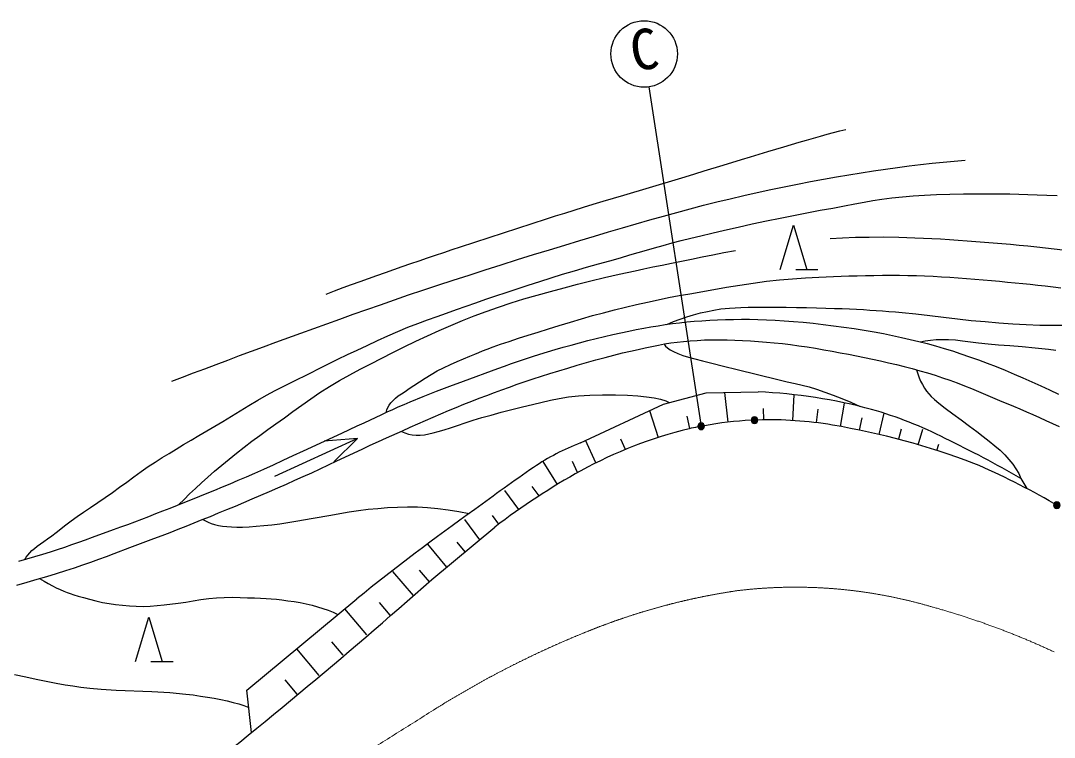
# Model space of a CAD drawing. Units: millimetres, scale not verified. Extents: x 40000 to 680000, y 20000 to 380000.
# Drawn here: x 209366 to 256016, y 297241 to 329573 of the extents above; entities that cross this region are included whole.
import ezdxf
from ezdxf.enums import TextEntityAlignment as Align

# ---------------------------------------------------------------- set-up
doc = ezdxf.new("R2010")
doc.units = ezdxf.units.MM
doc.header["$LTSCALE"] = 1000
doc.linetypes.add('CHAIN', pattern=[18.5, 12, -1.5, 3.5, -1.5])
for name, color, linetype, lineweight in [('M-BGD', 7, 'Continuous', 25), ('M-BMK', 2, 'CHAIN', 13), ('M-STR-STRC', 7, 'Continuous', 25)]:
    doc.layers.add(name, color=color, linetype=linetype, lineweight=lineweight)
doc.styles.add('ＭＳ ゴシック', font='')
doc.styles.get('ＭＳ ゴシック').set_extended_font_data('MS Gothic')

msp = doc.modelspace()

# ---------------------------------------------------------------- hatches: boundary and pattern name
at = {"layer": 'M-BGD'}
for points in [[(242632, 311551, 0.99999), (242332, 311551, 0.41422), (242482, 311401, 0.41422)], [(240223, 311274, 0.41422), (240073, 311424, 0.41422), (239923, 311274, 0.41422), (240073, 311124, 0.41422)], [(256279, 307717, 0.99999), (255979, 307717, 1)]]:
    msp.add_hatch(color=256, dxfattribs=at).paths.add_polyline_path(points)

# ---------------------------------------------------------------- linework, layer by layer
for p, q in [((244349, 318344), (245349, 318344)), ((238382, 312278), (240300, 312777)), ((240300, 312777), (242655, 312824)), ((241135, 312794), (241287, 311457)), ((244265, 312700), (244196, 311536)), ((234628, 310520), (238382, 312278)), ((246359, 311268), (246548, 312313)), ((237532, 311880), (237531, 311882)), ((237750, 311983), (238140, 310770)), ((237766, 311990), (237765, 311991)), ((239572, 311172), (239444, 311735)), ((242901, 311563), (242898, 312071)), ((245336, 312047), (245261, 311438)), ((247321, 311660), (247207, 311105)), ((248315, 311867), (248091, 310910)), ((224564, 310724), (220822, 309009)), ((224564, 310724), (223069, 310603)), ((224564, 310724), (223497, 309670)), ((236664, 310230), (236453, 310697)), ((249099, 311151), (248978, 310690)), ((249871, 310442), (250084, 311137)), ((235325, 309623), (234863, 310641)), ((250717, 310183), (250805, 310469)), ((232936, 309689), (233572, 308643)), ((234496, 309184), (234271, 309679)), ((254508, 308925), (254776, 308464)), ((231849, 307518), (231212, 308371)), ((232759, 308132), (232444, 308554)), ((230083, 306158), (229404, 307067)), ((230947, 306864), (230662, 307246)), ((227918, 304357), (230763, 306724)), ((229050, 306044), (229417, 305604)), ((227722, 305959), (228590, 304916)), ((227089, 303635), (226162, 304728)), ((227350, 304781), (227809, 304261)), ((219568, 299361), (224535, 303489)), ((226042, 302747), (225558, 303317)), ((224994, 301858), (223993, 303039)), ((223918, 300946), (223402, 301555)), ((222842, 300033), (221823, 301235)), ((215245, 300661), (216245, 300661)), ((221850, 299192), (221309, 299830)), ((219786, 297460), (219568, 299361))]:
    msp.add_line(p, q, dxfattribs=at)
for points in [[(223146, 317241), (223533, 317386), (223918, 317528), (224302, 317669), (224685, 317808), (225066, 317945), (225447, 318082), (225828, 318216), (226208, 318350), (226588, 318482), (226967, 318614), (227346, 318744), (227721, 318871), (228095, 318996), (228469, 319120), (228842, 319243), (229216, 319365), (233104, 320630), (233509, 320761), (233921, 320891), (234339, 321023), (234765, 321156), (235203, 321291), (235654, 321428), (236115, 321566), (236582, 321705), (238909, 322396), (239351, 322529), (239785, 322660), (240217, 322793), (241072, 323056), (241903, 323312), (242307, 323436), (242701, 323556), (243083, 323671), (243452, 323781), (243811, 323887), (244160, 323989), (244500, 324088), (244831, 324183), (245152, 324274), (245464, 324362), (245765, 324446), (246055, 324525), (246334, 324600), (246603, 324670)], [(216182, 313304), (216673, 313492), (217172, 313681), (217678, 313873), (218193, 314067), (218714, 314263), (219244, 314460), (219782, 314660), (220328, 314861), (220883, 315064), (222016, 315476), (223177, 315897), (223770, 316111), (224371, 316326), (224981, 316542), (225600, 316760), (226230, 316978), (226871, 317197), (227523, 317417), (228194, 317639), (228889, 317867), (229602, 318097), (230327, 318330), (231058, 318562), (231789, 318792), (232515, 319018), (233230, 319238), (233929, 319452), (234605, 319656), (235260, 319852), (235902, 320044), (236531, 320230), (237151, 320412), (237763, 320588), (238370, 320760), (238973, 320926), (239575, 321088), (240177, 321244), (240782, 321395), (241390, 321541), (242000, 321682), (242610, 321818), (243217, 321950), (243822, 322076), (244422, 322196), (245016, 322312), (245602, 322421), (246179, 322524), (246745, 322621), (247302, 322713), (247853, 322798), (248396, 322878), (248933, 322953), (249462, 323021), (249983, 323084), (250497, 323141), (251002, 323192), (251498, 323237), (251985, 323277)], [(209561, 305270), (209619, 305367), (209691, 305464), (209776, 305562), (209875, 305663), (209989, 305766), (210116, 305869), (210257, 305971), (210411, 306078), (210581, 306194), (210765, 306328), (210963, 306479), (211401, 306821), (211645, 307008), (211909, 307201), (212198, 307404), (212513, 307617), (212842, 307838), (213175, 308063), (213503, 308289), (213826, 308520), (214151, 308758), (214477, 308997), (214802, 309231), (215125, 309454), (215443, 309662), (215756, 309860), (216070, 310053), (216389, 310246), (216719, 310445), (217060, 310649), (217407, 310853), (218124, 311273), (218494, 311492), (218875, 311723), (219268, 311965), (219666, 312210), (220066, 312450), (220462, 312677), (220852, 312888), (221239, 313088), (221627, 313282), (222424, 313675), (222837, 313881), (223258, 314089), (223686, 314298), (224119, 314507), (224559, 314715), (225008, 314925), (225468, 315137), (225932, 315348), (226393, 315551), (226846, 315741), (227289, 315915), (227724, 316077), (228156, 316232), (228590, 316384), (229030, 316538), (229471, 316694), (229912, 316848), (230357, 317002), (230812, 317157), (231283, 317314), (231772, 317476), (232276, 317642), (232790, 317808), (233309, 317972), (233826, 318132), (234356, 318290), (234900, 318446), (235441, 318599), (235960, 318745), (236440, 318881), (236863, 319004), (237604, 319223), (237969, 319328), (238360, 319435), (238768, 319544), (239179, 319651), (239606, 319759), (240063, 319871), (240564, 319990), (241126, 320120), (241740, 320259), (242381, 320401), (243023, 320540), (243642, 320669), (244246, 320790), (244853, 320907), (245448, 321018), (246017, 321121), (246546, 321217), (247014, 321304), (247432, 321384), (247829, 321456), (248236, 321521), (248681, 321577), (249158, 321626), (249648, 321666), (250160, 321699), (250705, 321725), (251294, 321744), (251919, 321758), (252573, 321767), (253268, 321768), (254013, 321759), (254819, 321737), (255245, 321720), (255684, 321702), (256137, 321680)], [(243649, 318344), (244249, 320344), (244849, 318344)], [(245898, 319741), (246449, 319777), (247038, 319801), (247662, 319813), (248318, 319814), (249002, 319804), (249357, 319794), (249725, 319781), (250104, 319765), (250491, 319745), (250884, 319724), (251281, 319699), (251680, 319673), (252080, 319645), (252477, 319616), (252870, 319585), (253260, 319553), (253650, 319520), (254042, 319484), (254433, 319447), (254826, 319408), (255219, 319367), (255613, 319324), (256009, 319278), (256405, 319230)], [(216505, 307741), (216738, 307978), (216987, 308221), (217250, 308470), (217526, 308723), (217815, 308980), (218120, 309243), (218440, 309513), (218773, 309787), (219113, 310061), (219458, 310332), (219805, 310598), (220158, 310861), (220519, 311125), (220888, 311391), (221267, 311662), (221655, 311942), (222050, 312229), (222455, 312517), (222873, 312802), (223305, 313076), (223753, 313340), (224215, 313595), (224689, 313846), (225173, 314095), (225665, 314345), (226167, 314599), (226680, 314854), (227201, 315108), (227727, 315355), (228254, 315593), (228778, 315820), (229303, 316039), (229832, 316251), (230372, 316456), (230926, 316653), (231496, 316842), (232078, 317021), (232672, 317194), (233276, 317362), (233889, 317526), (234495, 317684), (235094, 317833), (235711, 317979), (236372, 318130), (237102, 318291), (237494, 318375), (237898, 318461), (238315, 318549), (238744, 318638), (239187, 318728), (239643, 318820), (240115, 318915), (240602, 319011), (241105, 319110), (241625, 319211)], [(225861, 311898), (225892, 312011), (225938, 312120), (226000, 312226), (226079, 312333), (226174, 312439), (226285, 312542), (226410, 312641), (226553, 312741), (226716, 312850), (226902, 312973), (227117, 313118), (227358, 313279), (227618, 313448), (227889, 313615), (228164, 313770), (228452, 313916), (228758, 314058), (229068, 314194), (229637, 314436), (229858, 314531), (230040, 314609), (230216, 314681), (230420, 314759), (230687, 314855), (231024, 314972), (231411, 315103), (231832, 315242), (232275, 315385), (232725, 315527), (233189, 315673), (233676, 315824), (234177, 315976), (234681, 316125), (235180, 316266), (235675, 316399), (236171, 316527), (236667, 316650), (237162, 316768), (237655, 316879), (238136, 316982), (238607, 317077), (239080, 317167), (239569, 317256), (240642, 317445), (241225, 317546), (241824, 317646), (242429, 317737), (243030, 317815), (243617, 317877), (244196, 317929), (244783, 317971), (245395, 318005), (246045, 318033), (246390, 318046), (246747, 318058), (247115, 318068), (247490, 318077), (247871, 318084), (248256, 318088), (248642, 318090), (249028, 318089), (249411, 318084), (249789, 318075), (250164, 318062), (250542, 318044), (250921, 318023), (251300, 317999), (251679, 317972), (252057, 317943), (252432, 317912), (252806, 317880), (253176, 317848), (253542, 317815), (253900, 317782), (254248, 317749), (254590, 317714), (254929, 317679), (255267, 317642), (255608, 317603), (255956, 317561), (256312, 317517)], [(238525, 315870), (238834, 315994), (239131, 316108), (239427, 316211), (239731, 316304), (240053, 316386), (240360, 316458), (240644, 316519), (240958, 316570), (241350, 316609), (241872, 316636), (242203, 316644), (242582, 316648), (242999, 316649), (243444, 316647), (243906, 316642), (244374, 316635), (244837, 316626), (245286, 316616), (245708, 316605), (246094, 316594), (246446, 316582), (246779, 316569), (247094, 316554), (247397, 316538), (247691, 316520), (247979, 316501), (248266, 316480), (248554, 316457), (248848, 316433), (249151, 316407), (249771, 316345), (250395, 316271), (251021, 316193), (251647, 316118), (252270, 316053), (252892, 315997), (253516, 315944), (254137, 315898), (254752, 315861), (255358, 315835), (255958, 315830), (256555, 315843)], [(209280, 305191), (209649, 305295), (210012, 305400), (210365, 305505), (210705, 305612), (211035, 305719), (211357, 305826), (211674, 305935), (211986, 306045), (212297, 306156), (212608, 306268), (213561, 306613), (213879, 306730), (214195, 306847), (214511, 306966), (214828, 307086), (215145, 307208), (215465, 307332), (215788, 307458), (216116, 307587), (216448, 307718), (216782, 307852), (217115, 307985), (217449, 308119), (217785, 308255), (218125, 308394), (218471, 308537), (218823, 308684), (219184, 308837), (219555, 308997), (219938, 309164), (220341, 309343), (220769, 309537), (221215, 309740), (221670, 309951), (222129, 310164), (223856, 310969), (224559, 311293), (224865, 311435), (225666, 311809), (225913, 311922), (226159, 312034), (226410, 312146), (226671, 312259), (226949, 312377), (227533, 312615), (228131, 312851), (228740, 313084), (229356, 313314), (230897, 313879), (231205, 313990), (231515, 314101), (231828, 314211), (232146, 314319), (232469, 314426), (232798, 314530), (233135, 314633), (233483, 314735), (233843, 314837), (234211, 314940), (234584, 315041), (234962, 315140), (235339, 315235), (235715, 315327), (236087, 315414), (236451, 315495), (236806, 315568), (237149, 315636), (237484, 315700), (237812, 315758), (238135, 315812), (238456, 315861), (238778, 315905), (239102, 315945), (239431, 315980), (239767, 316011), (240112, 316036), (240463, 316058), (240816, 316076), (241172, 316089), (241531, 316098), (241895, 316102), (242264, 316101), (242641, 316094), (243026, 316081), (243420, 316062), (243824, 316036), (244244, 316004), (244680, 315965), (245130, 315919), (245590, 315867), (246054, 315810), (246518, 315748), (246980, 315681), (247435, 315609), (247878, 315533), (248305, 315454), (248718, 315372), (249119, 315286), (249512, 315196), (249898, 315102), (250279, 315003), (250659, 314899), (251038, 314788), (251418, 314671), (251803, 314547), (252194, 314414), (252590, 314273), (252989, 314123), (253391, 313965), (253793, 313800), (254197, 313630), (254600, 313454), (255002, 313276), (255403, 313095), (255802, 312912), (256197, 312730)], [(209200, 304111), (209662, 304241), (210112, 304371), (210552, 304501), (210982, 304631), (211397, 304761), (211791, 304890), (212170, 305018), (212536, 305147), (212893, 305275), (213243, 305405), (213591, 305535), (214294, 305800), (215019, 306072), (215383, 306209), (215745, 306348), (216106, 306487), (216468, 306628), (216831, 306770), (217195, 306915), (217561, 307062), (217929, 307211), (218301, 307363), (218676, 307518), (219054, 307676), (219436, 307837), (219819, 308000), (220204, 308165), (220589, 308331), (220974, 308499), (221358, 308668), (221741, 308837), (222121, 309006), (222500, 309178), (222881, 309353), (223261, 309530), (223642, 309709), (224773, 310243), (225146, 310417), (225515, 310588), (225880, 310753), (226595, 311075), (226947, 311232), (227296, 311387), (227643, 311540), (227988, 311690), (228333, 311838), (228679, 311983), (229025, 312126), (229373, 312266), (229720, 312403), (230063, 312537), (230404, 312667), (230745, 312795), (231087, 312921), (231431, 313045), (231780, 313167), (232134, 313289), (232496, 313409), (232867, 313529), (233252, 313651), (233654, 313775), (234067, 313901), (234487, 314025), (234909, 314147), (235328, 314266), (235741, 314378), (236142, 314484), (236527, 314581), (236890, 314668), (237230, 314745), (237550, 314816), (237853, 314880), (238145, 314937), (238430, 314988), (238711, 315032), (238995, 315070), (239285, 315103), (239585, 315130), (239900, 315151), (240228, 315167), (240562, 315175), (240902, 315177), (241247, 315173), (241596, 315164), (241948, 315149), (242303, 315129), (242660, 315104), (243019, 315075), (243378, 315042), (243741, 315004), (244109, 314959), (244480, 314909), (244854, 314853), (245230, 314794), (245607, 314730), (245982, 314663), (246355, 314594), (246725, 314522), (247090, 314449), (247453, 314375), (247814, 314299), (248175, 314220), (248534, 314139), (248891, 314055), (249245, 313967), (249597, 313876), (249945, 313780), (250290, 313680), (250631, 313576), (250967, 313466), (251300, 313350), (251629, 313228), (251956, 313103), (252279, 312974), (252599, 312842), (252917, 312710), (253233, 312577), (253547, 312444), (254166, 312183), (254465, 312055), (254759, 311927), (255050, 311799), (255341, 311669), (255632, 311538), (255927, 311403), (256227, 311264)], [(238405, 314983), (238464, 314895), (238554, 314809), (238676, 314725), (238833, 314641), (239029, 314556), (239253, 314474), (239505, 314397), (239798, 314316), (240144, 314226), (240557, 314119), (241081, 313986), (241705, 313831), (243541, 313381), (243966, 313280), (244318, 313201), (244633, 313130), (244944, 313049), (245288, 312945), (245659, 312818), (246035, 312679), (246422, 312526), (246827, 312355), (247258, 312162)], [(249971, 315083), (250192, 315130), (250427, 315162), (250680, 315182), (250953, 315189), (251246, 315186), (251555, 315168), (251876, 315135), (252600, 315045), (253024, 314998), (253497, 314956), (254010, 314915), (254560, 314869), (255144, 314815), (255759, 314749), (256083, 314710)], [(249796, 313821), (249854, 313637), (249915, 313466), (249983, 313306), (250062, 313152), (250155, 313001), (250250, 312865), (250345, 312745), (250458, 312625), (250607, 312488), (250810, 312315), (251091, 312093), (251437, 311835), (251814, 311559), (252185, 311286), (252515, 311036), (252805, 310812), (253078, 310601), (253334, 310398), (253568, 310196), (253780, 309989), (253969, 309779), (254137, 309568), (254283, 309356), (254407, 309143), (254508, 308925)], [(226552, 311037), (226708, 310971), (226868, 310922), (227036, 310890), (227211, 310874), (227397, 310874), (227588, 310892), (227781, 310927), (227986, 310978), (228213, 311042), (228472, 311117), (228762, 311206), (229078, 311311), (229419, 311426), (229784, 311546), (230172, 311663), (230596, 311781), (231057, 311906), (231535, 312031), (232010, 312149), (232464, 312255), (233281, 312445), (233676, 312527), (234088, 312595), (234539, 312645), (235056, 312675), (235629, 312688), (236210, 312686), (236756, 312671), (237221, 312645), (237611, 312609), (237957, 312560), (238248, 312499), (238477, 312427), (238634, 312344)], [(217589, 307073), (217700, 307003), (217825, 306941), (217964, 306886), (218118, 306840), (218289, 306801), (218473, 306770), (218670, 306747), (218884, 306732), (219119, 306726), (219381, 306728), (219675, 306741), (219998, 306762), (220341, 306792), (220696, 306830), (221055, 306874), (221418, 306927), (221791, 306990), (222561, 307128), (223361, 307266), (223774, 307340), (224193, 307412), (224618, 307477), (225047, 307529), (225482, 307571), (225922, 307606), (226368, 307631), (226818, 307641), (227273, 307633), (227731, 307607), (228194, 307565), (228662, 307508), (229134, 307434), (229610, 307342)], [(210216, 304401), (210421, 304282), (210613, 304174), (210796, 304076), (210974, 303987), (211149, 303905), (211311, 303834), (211458, 303776), (211605, 303724), (211769, 303672), (211967, 303614), (212206, 303545), (212473, 303471), (212760, 303397), (213057, 303329), (213354, 303274), (213652, 303231), (213959, 303196), (214271, 303169), (214585, 303153), (214899, 303149), (215211, 303159), (215522, 303183), (215836, 303217), (216480, 303295), (216815, 303341), (217157, 303397), (217504, 303454), (217853, 303503), (218199, 303537), (218550, 303553), (218909, 303557), (219265, 303551), (219605, 303541), (219918, 303530), (220195, 303520), (220443, 303508), (220677, 303491), (220911, 303469), (221159, 303440), (221426, 303405), (221702, 303364), (221981, 303317), (222255, 303263), (222516, 303201), (222766, 303132), (223009, 303055), (223244, 302972), (223470, 302881), (223685, 302782)], [(214545, 300661), (215145, 302661), (215745, 300661)], [(209082, 300070), (209596, 299964), (210068, 299862), (210516, 299768), (210961, 299685), (211368, 299616), (211723, 299558), (212079, 299507), (212488, 299460), (213004, 299412), (213670, 299371), (215283, 299306), (216096, 299261), (216825, 299194), (217155, 299151), (217479, 299105), (217796, 299056), (218103, 299003), (218399, 298946), (218682, 298884), (218951, 298818), (219205, 298747), (219440, 298671), (219656, 298590)]]:
    msp.add_lwpolyline(points, dxfattribs=at)
for points in [[(242632, 311551, 0.99999), (242332, 311551, 0.41422), (242482, 311401, 0.41422)], [(240223, 311274, 0.41422), (240073, 311424, 0.41422), (239923, 311274, 0.41422), (240073, 311124, 0.41422)], [(256279, 307717, 0.99999), (255979, 307717, 1)]]:
    msp.add_lwpolyline(points, format="xyb", close=True, dxfattribs=at)
for centre, radius, start, end in [((241682, 289723), 23122, 74.7342, 87.5897), ((243125, 295384), 17281, 62.547, 74.4078), ((244310, 291593), 20144, 103.7249, 118.649), ((243194, 294722), 16843, 101.1886, 102.5612), ((243194, 294722), 16843, 92.9312, 100.1681), ((243194, 294722), 16843, 80.3811, 91.9107), ((240407, 278072), 33725, 69.1925, 80.4396), ((228166, 262909), 53022, 60.2106, 64.3802), ((238198, 301111), 10064, 110.778, 124.3662), ((275150, 246925), 75650, 124.3013, 126.77405), ((239026, 278348), 33986, 60.0379, 66.8509), ((250205, 281287), 32016, 119.0647, 127.3913), ((297058, 213214), 115798, 125.47127, 128.77687), ((56040, 498747), 259479, 307.99509, 311.48296)]:
    msp.add_arc(centre, radius, start, end, dxfattribs=at)
at = {"layer": 'M-BMK'}
for centre, radius, start, end in [((245983, 274793), 29377, 98.3431, 111.9818), ((244329, 282195), 21820, 73.4402, 96.865), ((241030, 268943), 35469, 65.0072, 74.4339), ((251344, 261304), 43893, 111.8801, 121.9744), ((103478, 494191), 231972, 300.55215, 302.49543)]:
    msp.add_arc(centre, radius, start, end, dxfattribs=at)
at = {"layer": 'M-STR-STRC'}
msp.add_line((240066, 311464), (237732, 326591), dxfattribs=at)
msp.add_circle((237503, 328073), 1500, dxfattribs=at)

# ---------------------------------------------------------------- texts
at = {"layer": 'M-STR-STRC', "style": 'ＭＳ ゴシック'}
msp.add_text('C', height=1833, rotation=8.713, dxfattribs=at).set_placement((237721, 326831), align=Align.BOTTOM_CENTER)

doc.saveas('drawing.dxf')
